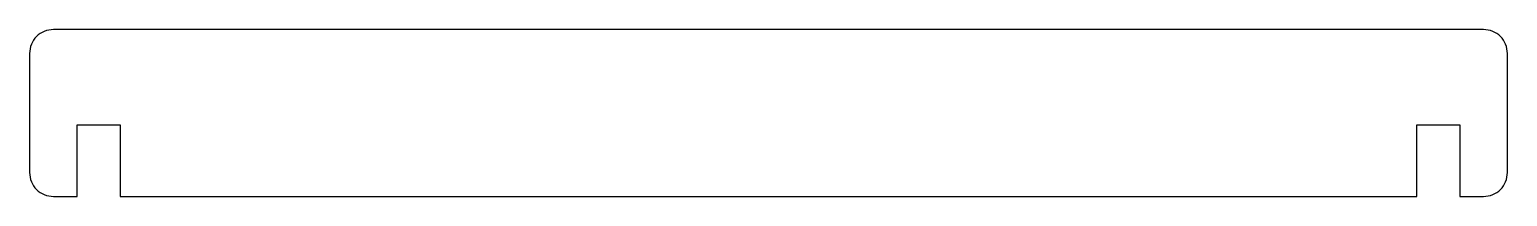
# Model space of a CAD drawing. Header units: millimetres. Extents: x -10 to 610, y 330 to 400.
import ezdxf

# ---------------------------------------------------------------- set-up
doc = ezdxf.new("R2010")
doc.units = ezdxf.units.MM
doc.layers.get('0').update_dxf_attribs({"linetype": 'CONTINUOUS'})

msp = doc.modelspace()

# ---------------------------------------------------------------- linework, layer by layer
msp.add_lwpolyline([(0, 400, 0.414214), (-10, 390), (-10, 340, 0.414214), (0, 330), (10, 330), (10, 360), (28, 360), (28, 330), (572, 330), (572, 360), (590, 360), (590, 330), (600, 330, 0.414214), (610, 340), (610, 390, 0.414214), (600, 400)], format="xyb", close=True)

doc.saveas('drawing.dxf')
